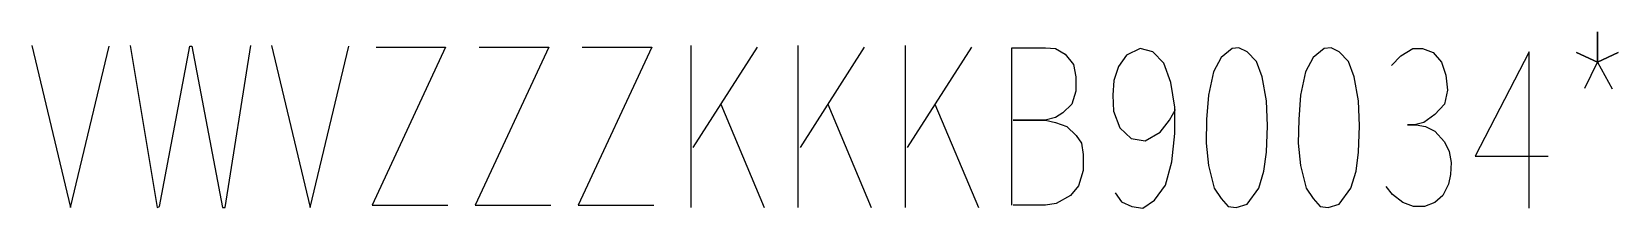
# Model space of a CAD drawing. Extents: x 32 to 237, y 212 to 234.
import ezdxf

# ---------------------------------------------------------------- set-up
doc = ezdxf.new("R2010")
doc.units = 0
doc.layers.add('Layer_1', color=7, linetype='CONTINUOUS')

msp = doc.modelspace()

# ---------------------------------------------------------------- linework, layer by layer
at = {"layer": 'Layer_1', "color": 7}
for points in [[(232.453038, 227.19864), (234.088589, 230.508614), (236.7671, 231.75395), (234.088589, 230.508614), (234.088589, 234.441255), (234.088589, 230.508614), (231.398226, 231.75395), (234.088589, 230.508614), (235.961176, 227.100324)], [(32.136067, 232.671566), (37.135164, 211.825289), (42.136631, 232.57325)], [(44.817501, 232.671566), (48.323268, 211.825289), (48.631416, 211.93016), (52.518812, 232.57325), (52.803255, 232.57325), (56.761762, 211.825289), (57.069909, 211.825289), (60.412122, 232.671566)], [(63.045579, 232.671566), (68.044675, 211.825289), (73.046142, 232.57325)], [(76.554341, 232.474934), (85.514315, 232.474934), (76.028121, 212.136624), (85.798759, 212.136624)], [(89.852069, 232.474934), (98.812042, 232.474934), (89.325848, 212.136624), (99.096486, 212.136624)], [(103.149796, 232.474934), (112.10977, 232.474934), (102.623575, 212.136624), (112.394213, 212.136624)], [(117.182626, 211.825289), (117.182626, 232.671566)], [(125.69223, 232.474934), (117.419662, 219.562762)], [(131.001709, 211.825289), (131.001709, 232.671566)], [(139.511314, 232.474934), (131.238746, 219.562762)], [(144.820793, 211.825289), (144.820793, 232.671566)], [(153.330397, 232.474934), (145.057829, 219.562762)], [(158.568765, 212.136624), (158.568765, 232.376618), (162.90653, 232.376618), (164.162823, 232.278302), (165.442819, 231.557318), (166.485779, 230.213666), (166.793926, 228.640609), (166.793926, 226.805376), (166.272446, 225.134004), (165.134672, 224.019755), (164.162823, 223.397087), (162.835419, 223.069367), (158.710987, 223.069367), (162.90653, 223.069367), (164.162823, 222.774419), (165.656152, 222.250067), (166.865037, 221.103046), (167.528739, 220.087114), (167.765775, 218.645145), (167.765775, 216.580508), (167.149481, 214.614188), (166.106521, 213.372128), (164.257637, 212.33981), (162.90653, 212.136624), (158.710987, 212.136624)], [(171.871072, 213.683463), (172.695958, 212.546274), (174.047065, 211.93016), (175.44558, 211.723696), (176.938908, 212.752737), (178.361127, 214.712504), (179.190754, 217.694757), (179.570012, 221.33245), (179.570012, 224.740739), (179.048532, 227.919625), (178.147794, 230.410298), (176.725576, 231.852266), (175.090025, 232.278302), (173.35966, 231.42623), (172.3167, 229.984261), (171.721739, 228.149029), (171.572406, 226.281024), (171.648257, 224.216387), (172.458922, 222.053434), (173.952251, 220.709782), (175.753727, 220.382062), (177.697425, 221.529082), (178.882606, 223.069367), (179.641123, 224.413019)], [(207.49791, 230.082577), (208.702054, 231.327914), (210.266494, 232.278302), (211.522787, 232.278302), (212.873894, 231.75395), (213.987965, 230.508614), (214.509445, 228.870013), (214.746481, 226.903692), (214.367223, 225.134004), (213.087226, 223.790351), (211.688712, 222.774419), (210.479827, 222.446699), (209.579089, 222.446699), (210.716863, 222.446699), (211.902045, 222.250067), (213.087226, 221.627398), (214.367223, 220.283746), (214.959814, 219.038409), (215.19685, 217.596441), (215.125739, 216.056156), (214.888703, 214.81082), (214.15389, 213.372128), (213.087226, 212.44468), (211.759823, 211.93016), (210.337605, 211.93016), (208.986498, 212.44468), (207.647242, 213.476999), (206.827097, 214.515872)], [(225.270662, 211.723696), (225.270662, 231.852266), (218.330238, 218.415741), (227.73584, 218.415741)], [(120.998911, 225.134004), (126.592969, 211.825289)], [(134.817994, 225.134004), (140.412052, 211.825289)], [(148.637078, 225.134004), (154.231135, 211.825289)]]:
    msp.add_lwpolyline(points, dxfattribs=at)
for points in [[(187.487359, 211.825289), (188.909577, 212.238217), (190.402906, 214.302854), (191.066608, 216.482192), (191.374755, 218.940093), (191.516977, 222.348383), (191.374755, 225.56004), (190.829571, 228.640609), (190.094759, 230.60693), (188.909577, 231.852266), (187.842914, 232.376618), (186.965879, 232.278302), (185.543661, 231.131282), (184.571812, 229.263277), (183.896258, 226.281024), (183.671074, 223.167683), (183.597593, 220.087114), (183.896258, 217.203177), (184.642923, 214.302854), (185.543661, 212.962478), (186.444399, 211.93016)], [(199.362489, 211.825289), (200.784707, 212.238217), (202.278036, 214.302854), (202.941738, 216.482192), (203.249885, 218.940093), (203.392107, 222.348383), (203.249885, 225.56004), (202.704701, 228.640609), (201.969889, 230.60693), (200.784707, 231.852266), (199.718044, 232.376618), (198.841009, 232.278302), (197.418791, 231.131282), (196.446942, 229.263277), (195.771388, 226.281024), (195.546204, 223.167683), (195.472723, 220.087114), (195.771388, 217.203177), (196.518053, 214.302854), (197.418791, 212.962478), (198.319529, 211.93016)]]:
    msp.add_lwpolyline(points, close=True, dxfattribs=at)

doc.saveas('drawing.dxf')
